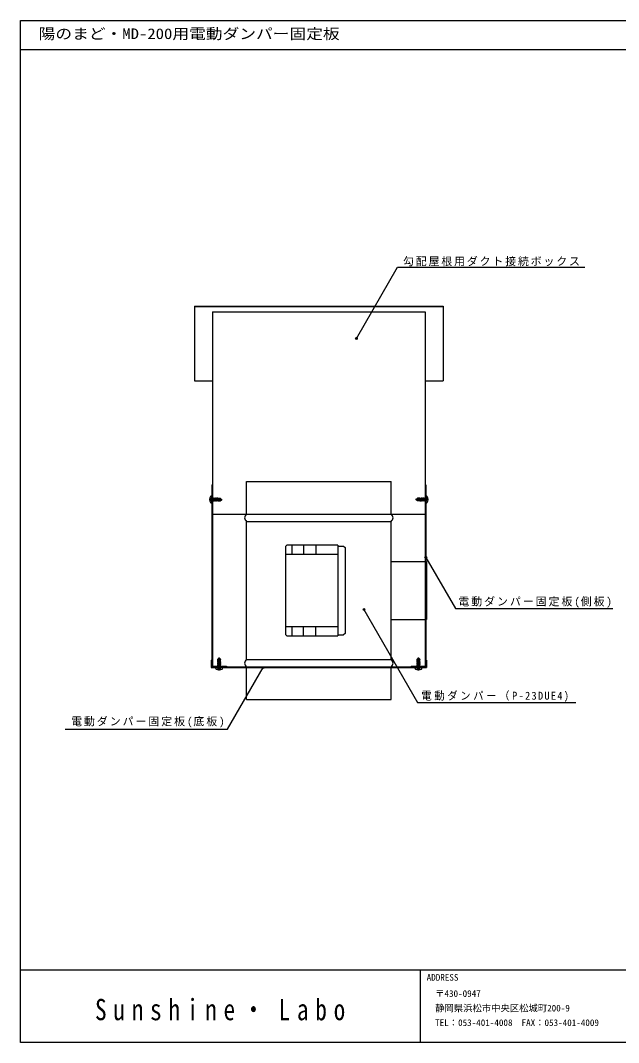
# Model space of a CAD drawing. Units: millimetres at full size, sheet at 1:5; details may follow other scales. Extents: x -2092 to 2028, y -605 to 800.
# Drawn here: x 8 to 830, y -605 to 800 of the extents above; entities that cross this region are included whole.
import ezdxf
from ezdxf.enums import TextEntityAlignment as Align

# ---------------------------------------------------------------- set-up
doc = ezdxf.new("R2010")
doc.units = ezdxf.units.MM
doc.header["$LTSCALE"] = 5
doc.header["$PDMODE"] = 32
doc.header["$PDSIZE"] = 2.5
doc.linetypes.add('CHAIN1', pattern=[8, 5, -1, 1, -1])
doc.linetypes.add('DASHED1', pattern=[1.8, 1.2, -0.6])
doc.layers.add('0-0', color=7, linetype='Continuous')
doc.layers.add('F-0', color=2, linetype='Continuous')
doc.styles.add('ＭＳ ゴシック', font='')
doc.styles.add('ＭＳ 明朝', font='')
doc.styles.get('ＭＳ ゴシック').set_extended_font_data('MS Gothic')
doc.styles.get('ＭＳ 明朝').set_extended_font_data('MS Mincho')

msp = doc.modelspace()

# ---------------------------------------------------------------- linework, layer by layer
at = {"layer": '0-0', "color": 4}
for p, q in [((470.092, 362.532), (526.826, 460.798)), ((526.826, 460.798), (784.029, 460.798)), ((565.488, 61.736), (606.116, -8.633)), ((480.527, -9.994), (554.282, -137.741)), ((606.116, -8.633), (822.556, -8.633)), ((292.985, -174.384), (341.818, -89.803)), ((554.282, -137.741), (771.635, -137.741)), ((69.658, -174.384), (292.985, -174.384))]:
    msp.add_line(p, q, dxfattribs=at)
at = {"layer": '0-0'}
for p, q in [((247.488, 407.067), (589.488, 407.067)), ((247.488, 407.067), (247.488, 304.505)), ((247.488, 406.567), (589.488, 406.567)), ((272.488, 399.184), (564.488, 399.184)), ((272.488, 399.184), (272.488, -87.816)), ((564.488, 399.184), (564.488, -87.816)), ((589.488, 407.067), (589.488, 304.505)), ((247.488, 304.505), (272.488, 304.505)), ((564.488, 304.505), (589.488, 304.505)), ((271.488, 161.184), (272.488, 161.184)), ((271.488, 161.184), (271.488, -88.816)), ((318.988, 121.184), (318.988, 166.184)), ((318.988, 166.184), (517.988, 166.184)), ((517.988, 121.184), (517.988, 166.184)), ((564.488, 161.184), (565.488, 161.184)), ((565.488, 161.184), (565.488, -88.816)), ((270.428, 145.834), (270.988, 145.834)), ((271.488, 137.034), (271.488, 145.334)), ((565.488, 145.334), (565.488, 137.034)), ((566.548, 145.834), (565.988, 145.834)), ((270.428, 136.534), (270.988, 136.534)), ((566.548, 136.534), (565.988, 136.534)), ((272.488, 121.184), (564.488, 121.184)), ((318.988, 121.184), (517.988, 121.184)), ((318.988, 121.184), (517.988, 121.184)), ((318.988, 111.184), (517.988, 111.184)), ((318.988, -78.816), (318.988, 111.184)), ((318.988, 111.184), (517.988, 111.184)), ((318.988, -78.816), (318.988, 111.184)), ((517.988, -78.816), (517.988, 111.184)), ((517.988, -78.816), (517.988, 111.184)), ((374.488, 78.684), (372.488, 76.684)), ((372.488, 76.684), (372.488, -44.316)), ((444.488, 78.684), (374.488, 78.684)), ((381.488, 78.684), (381.488, 65.684)), ((397.488, 78.684), (397.488, 65.684)), ((414.488, 78.684), (414.488, 65.684)), ((444.488, 78.684), (444.488, -46.316)), ((444.488, 77.184), (452.488, 77.184)), ((452.488, 77.184), (454.488, 75.184)), ((454.488, 75.184), (454.488, -42.816)), ((444.488, 65.684), (372.488, 65.684)), ((517.988, 56.184), (566.488, 56.184)), ((565.488, 56.184), (565.488, -23.816)), ((566.488, 56.184), (566.488, -23.816)), ((517.988, -23.816), (566.488, -23.816)), ((372.488, -33.316), (444.488, -33.316)), ((381.488, -33.316), (381.488, -46.316)), ((397.488, -46.316), (397.488, -33.316)), ((414.488, -46.316), (414.488, -33.316)), ((372.488, -44.316), (374.488, -46.316)), ((374.488, -46.316), (444.488, -46.316)), ((444.488, -44.816), (452.488, -44.816)), ((454.488, -42.816), (452.488, -44.816)), ((270.488, -79.816), (270.488, -89.816)), ((270.488, -79.816), (271.488, -79.816)), ((318.988, -78.816), (517.988, -78.816)), ((318.988, -78.816), (517.988, -78.816)), ((565.488, -79.816), (566.488, -79.816)), ((566.488, -79.816), (566.488, -89.816)), ((270.488, -89.816), (566.488, -89.816)), ((271.488, -88.816), (565.488, -88.816)), ((272.488, -87.816), (291.488, -87.816)), ((276.838, -90.876), (276.838, -90.316)), ((285.638, -89.816), (277.338, -89.816)), ((286.138, -90.876), (286.138, -90.316)), ((291.488, -87.816), (291.488, -88.816)), ((318.988, -88.816), (517.988, -88.816)), ((318.988, -133.816), (318.988, -88.816)), ((318.988, -88.816), (517.988, -88.816)), ((318.988, -133.816), (318.988, -88.816)), ((517.988, -133.816), (517.988, -88.816)), ((517.988, -133.816), (517.988, -88.816)), ((545.488, -87.816), (545.488, -88.816)), ((545.488, -87.816), (564.488, -87.816)), ((550.838, -90.876), (550.838, -90.316)), ((559.638, -89.816), (551.338, -89.816)), ((560.138, -90.876), (560.138, -90.316)), ((318.988, -133.816), (517.988, -133.816)), ((318.988, -133.816), (517.988, -133.816))]:
    msp.add_line(p, q, dxfattribs=at)
at = {"layer": '0-0', "linetype": 'DASHED1'}
for p, q in [((318.988, 166.184), (517.988, 166.184)), ((318.988, 121.184), (318.988, 166.184)), ((517.988, 121.184), (517.988, 166.184)), ((268.618, 143.457), (270.879, 142.329)), ((271.988, 143.162), (271.988, 139.206)), ((271.988, 143.162), (272.312, 143.076)), ((272.455, 143.324), (272.312, 143.076)), ((273.024, 139.434), (272.312, 143.076)), ((272.455, 143.324), (272.704, 143.324)), ((273.373, 138.829), (272.455, 143.324)), ((272.704, 143.324), (272.929, 142.934)), ((272.704, 143.324), (273.373, 138.829)), ((274.167, 143.539), (273.818, 142.934)), ((274.612, 139.434), (273.818, 142.934)), ((274.167, 143.539), (274.517, 142.934)), ((274.167, 143.539), (274.961, 138.829)), ((275.755, 143.539), (275.405, 142.934)), ((276.199, 139.434), (275.405, 142.934)), ((275.755, 143.539), (276.104, 142.934)), ((275.755, 143.539), (276.548, 138.829)), ((276.898, 139.434), (276.104, 142.934)), ((276.104, 142.934), (276.993, 142.934)), ((277.342, 143.539), (276.993, 142.934)), ((277.787, 139.434), (276.993, 142.934)), ((277.342, 143.539), (277.692, 142.934)), ((277.342, 143.539), (278.136, 138.829)), ((278.447, 139.368), (277.692, 142.934)), ((277.692, 142.934), (278.072, 142.934)), ((278.638, 143.034), (278.072, 142.934)), ((278.779, 143.278), (278.638, 143.034)), ((278.67, 142.929), (278.638, 143.034)), ((278.779, 143.278), (278.842, 143.007)), ((279.488, 143.184), (279.167, 143.127)), ((279.169, 143.11), (279.167, 143.127)), ((279.488, 140.225), (279.269, 142.205)), ((279.488, 143.184), (283.02, 143.184)), ((279.488, 143.184), (279.488, 143.184)), ((279.488, 142.169), (279.879, 142.169)), ((279.488, 142.169), (279.488, 139.184)), ((279.879, 142.169), (283.552, 141.185)), ((284.073, 141.045), (282.279, 143.184)), ((283.02, 143.184), (284.488, 141.434)), ((283.02, 139.184), (284.488, 140.934)), ((284.488, 141.434), (284.488, 140.934)), ((553.957, 143.184), (552.488, 141.434)), ((552.488, 140.934), (552.488, 141.434)), ((553.957, 139.184), (552.488, 140.934)), ((552.903, 141.323), (554.698, 139.184)), ((557.097, 140.199), (553.424, 141.183)), ((557.488, 143.184), (553.957, 143.184)), ((557.488, 140.199), (557.488, 143.184)), ((557.488, 143.184), (558.529, 143)), ((557.488, 142.143), (557.707, 140.164)), ((558.84, 143.539), (558.529, 143)), ((558.529, 143), (559.285, 139.434)), ((559.634, 138.829), (558.84, 143.539)), ((558.84, 143.539), (559.19, 142.934)), ((559.19, 142.934), (559.984, 139.434)), ((560.079, 142.934), (559.19, 142.934)), ((560.428, 143.539), (560.079, 142.934)), ((560.079, 142.934), (560.872, 139.434)), ((561.222, 138.829), (560.428, 143.539)), ((560.428, 143.539), (560.777, 142.934)), ((560.777, 142.934), (561.571, 139.434)), ((562.809, 138.829), (562.015, 143.539)), ((562.015, 143.539), (562.365, 142.934)), ((562.365, 142.934), (563.159, 139.434)), ((563.603, 143.539), (563.952, 142.934)), ((563.603, 143.539), (564.521, 139.045)), ((564.272, 139.045), (563.603, 143.539)), ((563.952, 142.934), (564.664, 139.293)), ((564.988, 139.206), (564.988, 143.162)), ((568.359, 143.457), (566.097, 142.329)), ((268.618, 138.912), (270.879, 140.039)), ((273.373, 138.829), (273.024, 139.434)), ((274.961, 138.829), (274.612, 139.434)), ((276.548, 138.829), (276.199, 139.434)), ((276.548, 138.829), (276.898, 139.434)), ((276.898, 139.434), (277.787, 139.434)), ((278.136, 138.829), (277.787, 139.434)), ((278.136, 138.829), (278.447, 139.368)), ((279.488, 139.184), (278.447, 139.368)), ((279.488, 139.184), (283.02, 139.184)), ((557.488, 139.184), (553.957, 139.184)), ((557.488, 140.199), (557.097, 140.199)), ((557.488, 139.184), (557.809, 139.241)), ((557.488, 139.184), (557.488, 139.184)), ((557.807, 139.258), (557.809, 139.241)), ((558.197, 139.09), (558.134, 139.361)), ((558.197, 139.09), (558.338, 139.334)), ((558.307, 139.439), (558.338, 139.334)), ((558.338, 139.334), (558.905, 139.434)), ((559.285, 139.434), (558.905, 139.434)), ((559.634, 138.829), (559.285, 139.434)), ((559.634, 138.829), (559.984, 139.434)), ((560.872, 139.434), (559.984, 139.434)), ((561.222, 138.829), (560.872, 139.434)), ((561.222, 138.829), (561.571, 139.434)), ((562.809, 138.829), (562.46, 139.434)), ((562.809, 138.829), (563.159, 139.434)), ((564.272, 139.045), (564.047, 139.434)), ((564.521, 139.045), (564.272, 139.045)), ((564.521, 139.045), (564.664, 139.293)), ((564.988, 139.206), (564.664, 139.293)), ((568.359, 138.912), (566.097, 140.039)), ((279.133, -83.962), (283.843, -83.168)), ((279.133, -83.962), (279.738, -83.613)), ((279.133, -83.962), (279.738, -84.311)), ((279.394, -82.525), (279.665, -82.462)), ((279.394, -82.525), (279.638, -82.666)), ((279.488, -78.284), (281.238, -76.816)), ((281.627, -77.231), (279.488, -79.026)), ((279.488, -81.816), (279.488, -78.284)), ((279.488, -81.816), (279.545, -82.137)), ((279.488, -81.816), (279.488, -81.816)), ((279.562, -82.135), (279.545, -82.137)), ((279.743, -82.634), (279.638, -82.666)), ((279.638, -82.666), (279.738, -83.232)), ((283.305, -82.857), (279.738, -83.613)), ((279.738, -83.613), (279.738, -83.232)), ((283.238, -83.517), (279.738, -84.311)), ((282.447, -81.816), (280.468, -82.035)), ((280.503, -81.425), (281.487, -77.752)), ((280.503, -81.816), (280.503, -81.425)), ((280.503, -81.816), (283.488, -81.816)), ((281.238, -76.816), (281.738, -76.816)), ((283.488, -78.284), (281.738, -76.816)), ((283.843, -83.168), (283.238, -83.517)), ((283.238, -84.406), (283.238, -83.517)), ((283.488, -81.816), (283.305, -82.857)), ((283.843, -83.168), (283.305, -82.857)), ((283.488, -81.816), (283.488, -78.284)), ((553.133, -83.962), (557.843, -83.168)), ((553.133, -83.962), (553.738, -83.613)), ((553.133, -83.962), (553.738, -84.311)), ((553.394, -82.525), (553.665, -82.462)), ((553.394, -82.525), (553.638, -82.666)), ((553.488, -78.284), (555.238, -76.816)), ((555.627, -77.231), (553.488, -79.026)), ((553.488, -81.816), (553.488, -78.284)), ((553.488, -81.816), (553.545, -82.137)), ((553.488, -81.816), (553.488, -81.816)), ((553.562, -82.135), (553.545, -82.137)), ((553.743, -82.634), (553.638, -82.666)), ((553.638, -82.666), (553.738, -83.232)), ((557.305, -82.857), (553.738, -83.613)), ((553.738, -83.613), (553.738, -83.232)), ((557.238, -83.517), (553.738, -84.311)), ((556.447, -81.816), (554.468, -82.035)), ((554.503, -81.425), (555.487, -77.752)), ((554.503, -81.816), (554.503, -81.425)), ((554.503, -81.816), (557.488, -81.816)), ((555.238, -76.816), (555.738, -76.816)), ((557.488, -78.284), (555.738, -76.816)), ((557.843, -83.168), (557.238, -83.517)), ((557.238, -84.406), (557.238, -83.517)), ((557.488, -81.816), (557.305, -82.857)), ((557.843, -83.168), (557.305, -82.857)), ((557.488, -81.816), (557.488, -78.284)), ((279.133, -85.549), (283.843, -84.756)), ((279.133, -85.549), (279.738, -85.2)), ((279.133, -85.549), (279.738, -85.899)), ((279.133, -87.137), (283.843, -86.343)), ((279.133, -87.137), (279.738, -86.788)), ((279.133, -87.137), (279.738, -87.486)), ((279.216, -92.686), (280.343, -90.425)), ((283.843, -87.931), (279.349, -88.849)), ((279.349, -88.6), (283.843, -87.931)), ((279.349, -88.6), (279.738, -88.375)), ((279.349, -88.849), (279.349, -88.6)), ((279.349, -88.849), (279.597, -88.992)), ((279.51, -89.316), (279.597, -88.992)), ((279.51, -89.316), (283.467, -89.316)), ((283.238, -88.28), (279.597, -88.992)), ((279.738, -85.2), (279.738, -84.311)), ((283.238, -84.406), (279.738, -85.2)), ((283.238, -85.105), (279.738, -85.899)), ((283.238, -86.692), (279.738, -87.486)), ((283.761, -92.686), (282.633, -90.425)), ((283.843, -84.756), (283.238, -84.406)), ((283.843, -84.756), (283.238, -85.105)), ((283.843, -86.343), (283.238, -86.692)), ((283.843, -87.931), (283.238, -88.28)), ((553.133, -85.549), (557.843, -84.756)), ((553.133, -85.549), (553.738, -85.2)), ((553.133, -85.549), (553.738, -85.899)), ((553.133, -87.137), (557.843, -86.343)), ((553.133, -87.137), (553.738, -86.788)), ((553.133, -87.137), (553.738, -87.486)), ((553.216, -92.686), (554.343, -90.425)), ((557.843, -87.931), (553.349, -88.849)), ((553.349, -88.6), (557.843, -87.931)), ((553.349, -88.6), (553.738, -88.375)), ((553.349, -88.849), (553.349, -88.6)), ((553.349, -88.849), (553.597, -88.992)), ((553.51, -89.316), (553.597, -88.992)), ((553.51, -89.316), (557.467, -89.316)), ((557.238, -88.28), (553.597, -88.992)), ((553.738, -85.2), (553.738, -84.311)), ((557.238, -84.406), (553.738, -85.2)), ((557.238, -85.105), (553.738, -85.899)), ((557.238, -86.692), (553.738, -87.486)), ((557.761, -92.686), (556.633, -90.425)), ((557.843, -84.756), (557.238, -84.406)), ((557.843, -84.756), (557.238, -85.105)), ((557.843, -86.343), (557.238, -86.692)), ((557.843, -87.931), (557.238, -88.28))]:
    msp.add_line(p, q, dxfattribs=at)
at = {"layer": '0-0', "color": 4, "linetype": 'CHAIN1'}
for p, q in [((267.618, 141.184), (285.488, 141.184)), ((569.359, 141.184), (551.488, 141.184)), ((281.488, -93.686), (281.488, -75.816)), ((555.488, -93.686), (555.488, -75.816))]:
    msp.add_line(p, q, dxfattribs=at)
at = {"layer": '0-0'}
for points in [[(268.304, 140.687), (268.618, 140.707), (268.618, 141.661), (268.304, 141.681)], [(568.673, 141.681), (568.359, 141.661), (568.359, 140.707), (568.673, 140.687)], [(281.985, -93), (281.965, -92.686), (281.011, -92.686), (280.991, -93)], [(555.985, -93), (555.965, -92.686), (555.011, -92.686), (554.991, -93)]]:
    msp.add_lwpolyline(points, dxfattribs=at)
at = {"layer": '0-0', "linetype": 'DASHED1'}
for points in [[(270.879, 142.329), (271.488, 141.184), (270.879, 140.039)], [(273.723, 139.434), (272.929, 142.934), (273.818, 142.934)], [(275.31, 139.434), (274.517, 142.934), (275.405, 142.934)], [(279.488, 143.184), (279.013, 143.066), (278.707, 142.949), (278.535, 142.835), (278.46, 142.724), (278.447, 142.619), (278.468, 142.522), (278.546, 142.429), (278.717, 142.34), (279.019, 142.254), (279.488, 142.169)], [(278.779, 143.278), (279.08, 143.278), (279.167, 143.128)], [(279.017, 142.255), (279.488, 140.225), (278.862, 142.293)], [(283.02, 139.184), (282.774, 139.473), (282.509, 139.782), (282.249, 140.093), (282.022, 140.39), (281.855, 140.654), (281.775, 140.869), (281.808, 141.018), (282.001, 141.102), (282.343, 141.153), (282.764, 141.178), (283.19, 141.186), (283.552, 141.185)], [(284.488, 141.184), (284.385, 141.136), (284.281, 141.094), (284.177, 141.062), (284.073, 141.045), (283.944, 141.052), (283.814, 141.083), (283.683, 141.13), (283.552, 141.185)], [(552.488, 141.184), (552.592, 141.232), (552.695, 141.275), (552.799, 141.307), (552.903, 141.323), (553.033, 141.316), (553.163, 141.285), (553.293, 141.238), (553.424, 141.183)], [(553.957, 143.184), (554.202, 142.895), (554.468, 142.586), (554.728, 142.275), (554.954, 141.978), (555.121, 141.714), (555.201, 141.499), (555.168, 141.351), (554.975, 141.266), (554.633, 141.215), (554.213, 141.19), (553.786, 141.182), (553.424, 141.183)], [(557.96, 140.114), (557.488, 142.143), (558.114, 140.075)], [(562.015, 143.539), (561.666, 142.934), (560.777, 142.934)], [(561.666, 142.934), (562.46, 139.434), (561.571, 139.434)], [(563.603, 143.539), (563.254, 142.934), (562.365, 142.934)], [(563.254, 142.934), (564.047, 139.434), (563.159, 139.434)], [(564.988, 143.162), (564.136, 142.934), (563.952, 142.934)], [(566.097, 140.039), (565.488, 141.184), (566.097, 142.329)], [(271.988, 139.206), (272.841, 139.434), (273.024, 139.434)], [(273.373, 138.829), (273.723, 139.434), (274.612, 139.434)], [(274.961, 138.829), (275.31, 139.434), (276.199, 139.434)], [(557.488, 139.184), (557.963, 139.302), (558.269, 139.419), (558.442, 139.534), (558.516, 139.644), (558.529, 139.749), (558.508, 139.847), (558.431, 139.939), (558.259, 140.028), (557.958, 140.114), (557.488, 140.199)], [(558.197, 139.09), (557.896, 139.09), (557.809, 139.241)], [(279.394, -82.525), (279.394, -82.224), (279.545, -82.137)], [(279.488, -81.816), (279.606, -82.291), (279.723, -82.597), (279.838, -82.769), (279.948, -82.844), (280.053, -82.857), (280.151, -82.836), (280.243, -82.758), (280.332, -82.587), (280.418, -82.285), (280.503, -81.816)], [(280.418, -82.287), (282.447, -81.816), (280.379, -82.442)], [(281.488, -76.816), (281.536, -76.919), (281.579, -77.023), (281.611, -77.127), (281.627, -77.231), (281.62, -77.36), (281.589, -77.49), (281.542, -77.621), (281.487, -77.752)], [(283.488, -78.284), (283.199, -78.53), (282.89, -78.796), (282.579, -79.055), (282.283, -79.282), (282.018, -79.449), (281.803, -79.529), (281.655, -79.496), (281.57, -79.303), (281.519, -78.961), (281.494, -78.541), (281.487, -78.114), (281.487, -77.752)], [(553.394, -82.525), (553.394, -82.224), (553.545, -82.137)], [(553.488, -81.816), (553.606, -82.291), (553.723, -82.597), (553.838, -82.769), (553.948, -82.844), (554.053, -82.857), (554.151, -82.836), (554.243, -82.758), (554.332, -82.587), (554.418, -82.285), (554.503, -81.816)], [(554.418, -82.287), (556.447, -81.816), (554.379, -82.442)], [(555.488, -76.816), (555.536, -76.919), (555.579, -77.023), (555.611, -77.127), (555.627, -77.231), (555.62, -77.36), (555.589, -77.49), (555.542, -77.621), (555.487, -77.752)], [(557.488, -78.284), (557.199, -78.53), (556.89, -78.796), (556.579, -79.055), (556.283, -79.282), (556.018, -79.449), (555.803, -79.529), (555.655, -79.496), (555.57, -79.303), (555.519, -78.961), (555.494, -78.541), (555.487, -78.114), (555.487, -77.752)], [(283.238, -85.994), (279.738, -86.788), (279.738, -85.899)], [(283.238, -87.581), (279.738, -88.375), (279.738, -87.486)], [(280.343, -90.425), (281.488, -89.816), (282.633, -90.425)], [(283.843, -86.343), (283.238, -85.994), (283.238, -85.105)], [(283.843, -87.931), (283.238, -87.581), (283.238, -86.692)], [(283.467, -89.316), (283.238, -88.464), (283.238, -88.28)], [(557.238, -85.994), (553.738, -86.788), (553.738, -85.899)], [(557.238, -87.581), (553.738, -88.375), (553.738, -87.486)], [(554.343, -90.425), (555.488, -89.816), (556.633, -90.425)], [(557.843, -86.343), (557.238, -85.994), (557.238, -85.105)], [(557.843, -87.931), (557.238, -87.581), (557.238, -86.692)], [(557.467, -89.316), (557.238, -88.464), (557.238, -88.28)]]:
    msp.add_lwpolyline(points, dxfattribs=at)
at = {"layer": '0-0'}
for centre, radius, start, end in [((276.288, 141.184), 8, 149.51233, 176.43692), ((276.288, 141.184), 8, 183.56306, 210.48766), ((270.428, 144.634), 1.2, 90, 149.51233), ((270.988, 145.334), 0.5, 0, 90), ((565.988, 145.334), 0.5, 90, 180), ((566.548, 144.634), 1.2, 30.48766, 90), ((560.688, 141.184), 8, 3.56306, 30.48766), ((560.688, 141.184), 8, 329.51233, 356.43692), ((270.428, 137.734), 1.2, 210.48766, 270), ((270.988, 137.034), 0.5, 270, 0), ((565.988, 137.034), 0.5, 180, 270), ((566.548, 137.734), 1.2, 270, 329.51233), ((322.738, 116.184), 6.25, 126.8699, 233.1301), ((322.738, 116.184), 6.25, 126.8699, 233.1301), ((514.238, 116.184), 6.25, 306.8699, 53.1301), ((514.238, 116.184), 6.25, 306.8699, 53.1301), ((322.738, -83.816), 6.25, 126.8699, 233.1301), ((322.738, -83.816), 6.25, 126.8699, 233.1301), ((514.238, -83.816), 6.25, 306.8699, 53.1301), ((514.238, -83.816), 6.25, 306.8699, 53.1301), ((277.338, -90.316), 0.5, 90, 180), ((278.038, -90.876), 1.2, 180, 239.51233), ((281.488, -85.016), 8, 239.51233, 266.43692), ((281.488, -85.016), 8, 273.56306, 300.48766), ((284.938, -90.876), 1.2, 300.48766, 0), ((285.638, -90.316), 0.5, 0, 90), ((551.338, -90.316), 0.5, 90, 180), ((552.038, -90.876), 1.2, 180, 239.51233), ((555.488, -85.016), 8, 239.51233, 266.43692), ((555.488, -85.016), 8, 273.56306, 300.48766), ((558.938, -90.876), 1.2, 300.48766, 0), ((559.638, -90.316), 0.5, 0, 90)]:
    msp.add_arc(centre, radius, start, end, dxfattribs=at)
at = {"layer": '0-0', "linetype": 'DASHED1'}
for centre, start, end in [((272.288, 143.904), 180, 247.97568), ((564.688, 143.904), 292.02431, 0), ((272.288, 138.464), 112.02431, 180), ((564.688, 138.464), 0, 67.97568), ((278.768, -89.016), 270, 337.97568), ((284.208, -89.016), 202.02431, 270), ((552.768, -89.016), 270, 337.97568), ((558.208, -89.016), 202.02431, 270)]:
    msp.add_arc(centre, 0.8, start, end, dxfattribs=at)
at = {"layer": '0-0', "color": 5}
for p in [(470.092, 362.532), (565.488, 61.736), (480.527, -9.994), (341.811, -89.816)]:
    msp.add_point(p, dxfattribs=at)
at = {"layer": 'F-0', "color": 5}
for p, q in [((8.336, 759.75), (2028.336, 759.75)), ((8.336, -505.25), (2028.336, -505.25)), ((2028.336, -605.25), (8.336, -605.25))]:
    msp.add_line(p, q, dxfattribs=at)
at = {"layer": 'F-0'}
msp.add_line((558.336, -605.25), (558.336, -505.25), dxfattribs=at)
msp.add_line((558.336, -605.25), (558.336, -505.25), dxfattribs=at)
at = {"layer": 'F-0', "color": 5}
msp.add_lwpolyline([(8.336, -605.25), (8.336, 799.75), (2028.336, 799.75)], dxfattribs=at)

# ---------------------------------------------------------------- texts
at = {"layer": '0-0', "char_height": 11, "attachment_point": 7, "style": 'ＭＳ ゴシック'}
for s, insert in [('\\T1.17;勾配屋根用ダクト接続ボックス', (534.178, 461.812)), ('\\T1.18;電動ダンパー固定板(側板)', (610.283, -7.461)), ('\\T1.25;\\W0.95;電動ダンパー（P-23DUE4)', (559.403, -136.919)), ('\\T1.18;電動ダンパー固定板(底板)', (77.932, -172.208))]:
    msp.add_mtext(s, dxfattribs=dict(at, insert=insert))
at = {"layer": 'F-0', "color": 7, "style": 'ＭＳ ゴシック', "width": 1.15}
msp.add_text('陽のまど・MD-200用電動ダンパー固定板', height=14.66, dxfattribs=at).set_placement((33.336, 769.75), align=Align.BOTTOM_LEFT)
at = {"layer": 'F-0', "color": 4, "style": 'ＭＳ ゴシック'}
for s, p in [('ADDRESS', (566.724, -523.007)), ('〒430-0947', (578.336, -545.25)), ('静岡県浜松市中央区松城町200-9', (578.336, -565.25)), ('TEL：053-401-4008  FAX：053-401-4009', (578.336, -585.25))]:
    msp.add_text(s, height=9.164, dxfattribs=at).set_placement(p, align=Align.BOTTOM_LEFT)
at = {"layer": 'F-0', "insert": (110.851, -575.09), "char_height": 29.33, "attachment_point": 7, "style": 'ＭＳ 明朝'}
msp.add_mtext('\\T1.58;\\W0.8;Sunshine・Labo', dxfattribs=at)

doc.saveas('drawing.dxf')
